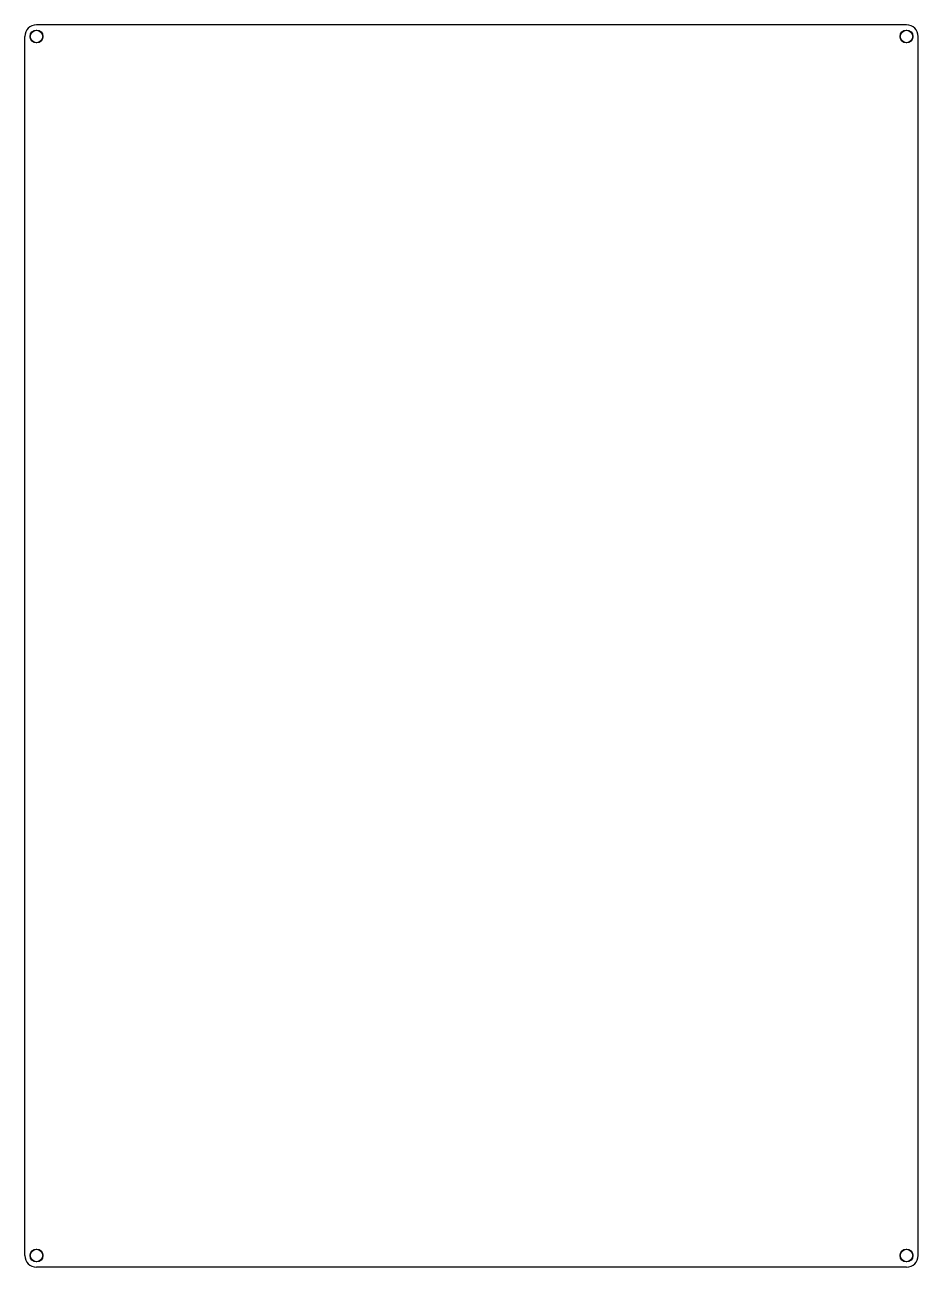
# Model space of a CAD drawing. Extents: x 0 to 230, y 0 to 320.
import ezdxf

# ---------------------------------------------------------------- set-up
doc = ezdxf.new("R2010")
doc.units = 0
for name, color, linetype in [('20', 53, 'CONTINUOUS'), ('29', 253, 'CONTINUOUS'), ('30', 253, 'CONTINUOUS')]:
    doc.layers.add(name, color=color, linetype=linetype)

msp = doc.modelspace()

# ---------------------------------------------------------------- linework, layer by layer
at = {"layer": '20'}
for p, q in [((227, 320), (3, 320)), ((0, 3), (0, 317)), ((230, 3), (230, 317)), ((227, 0), (3, 0))]:
    msp.add_line(p, q, dxfattribs=at)
for centre in [(3, 317), (227, 317), (3, 3), (227, 3)]:
    msp.add_circle(centre, 1.6, dxfattribs=at)
for centre, start, end in [((3, 317), 90, 180), ((227, 317), 0, 90), ((3, 3), 180, 270), ((227, 3), 270, 0)]:
    msp.add_arc(centre, 3, start, end, dxfattribs=at)
at = {"layer": '29'}
for centre in [(3, 317), (227, 317), (3, 3), (227, 3)]:
    msp.add_circle(centre, 1.65, dxfattribs=at)
at = {"layer": '30'}
for centre in [(3, 317), (227, 317), (3, 3), (227, 3)]:
    msp.add_circle(centre, 1.65, dxfattribs=at)

doc.saveas('drawing.dxf')
